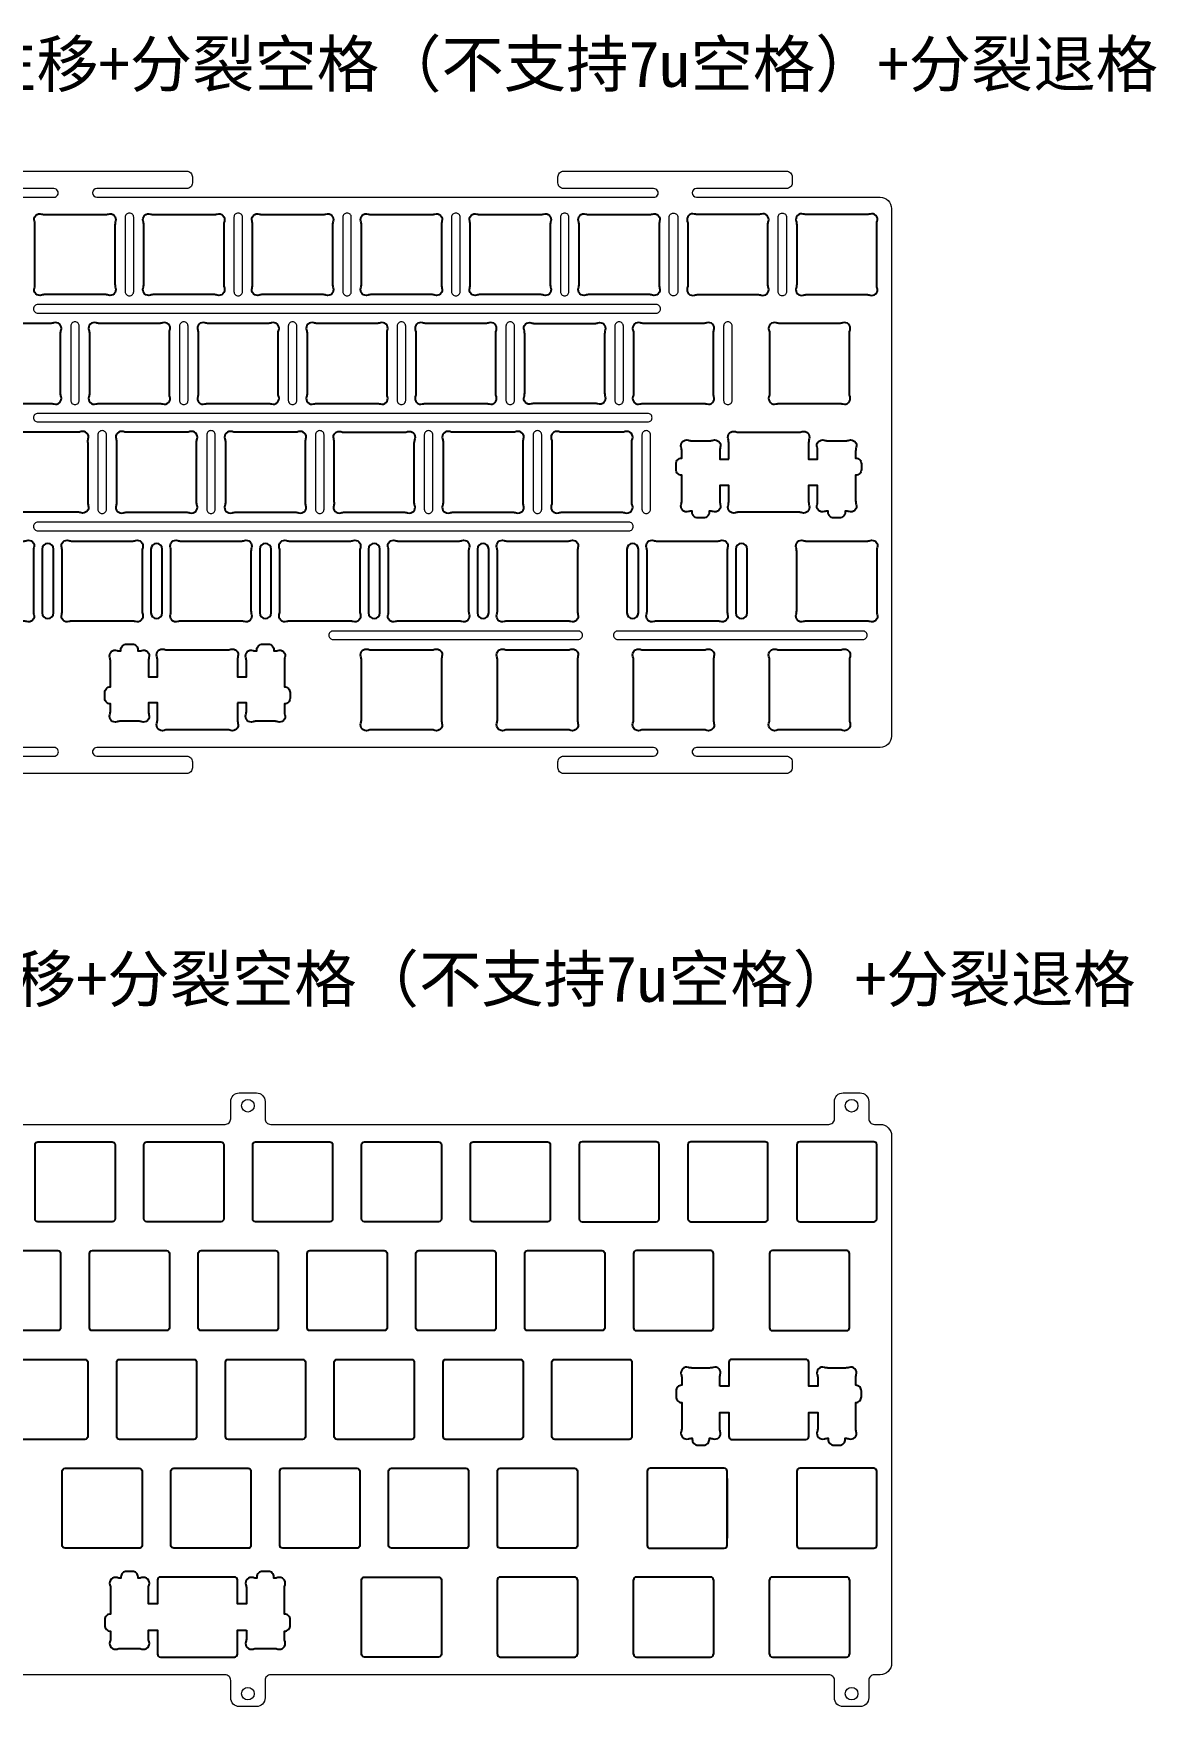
# Model space of a CAD drawing. Header units: millimetres. Extents: x 3201 to 5715, y 849 to 1652.
# Drawn here: x 5231 to 5427.6, y 849.4 to 1142.3 of the extents above; entities that cross this region are included whole.
import ezdxf

# ---------------------------------------------------------------- set-up
doc = ezdxf.new("R2010")
doc.units = ezdxf.units.MM
doc.layers.add('1', color=7, linetype='Continuous', lineweight=0)
doc.layers.add('定位板 v10 v5 v1_定位板 v10 v5_定位板 v9_Sketch2', color=7, linetype='Continuous')
doc.styles.add('MtXpl_', font='')
doc.styles.get('MtXpl_').set_extended_font_data('SimSun')

msp = doc.modelspace()

# ---------------------------------------------------------------- linework, layer by layer
msp.add_line((5352.42, 889.36), (5352.42, 878.92))
at = {"color": 7, "linetype": 'Continuous', "lineweight": 25}
for p, q in [((5312.21, 858.59), (5312.21, 871.59)), ((5326.21, 871.59), (5326.21, 858.59)), ((5336.03, 858.59), (5336.03, 871.59)), ((5350.03, 871.59), (5350.03, 858.59)), ((5359.84, 858.59), (5359.84, 871.59)), ((5373.84, 871.59), (5373.84, 858.59))]:
    msp.add_line(p, q, dxfattribs=at)
at = {"color": 7}
for points in [[(5245.35, 1109.46, 0.078597), (5245.25, 1108.84), (5245.25, 1098.4, 0.078597), (5245.35, 1097.78, -0.612516), (5244.09, 1096.52, 0.078597), (5243.47, 1096.62), (5233.03, 1096.62, 0.078597), (5232.41, 1096.52, -0.612516), (5231.15, 1097.78, 0.078597), (5231.25, 1098.4), (5231.25, 1108.84, 0.078597), (5231.15, 1109.46, -0.612516), (5232.41, 1110.72, 0.078597), (5233.03, 1110.62), (5243.47, 1110.62, 0.078597), (5244.09, 1110.72, -0.612516)], [(5264.4, 1109.46, 0.078597), (5264.3, 1108.84), (5264.3, 1098.4, 0.078597), (5264.4, 1097.78, -0.612516), (5263.14, 1096.52, 0.078597), (5262.52, 1096.62), (5252.08, 1096.62, 0.078597), (5251.46, 1096.52, -0.612516), (5250.2, 1097.78, 0.078597), (5250.3, 1098.4), (5250.3, 1108.84, 0.078597), (5250.2, 1109.46, -0.612516), (5251.46, 1110.72, 0.078597), (5252.08, 1110.62), (5262.52, 1110.62, 0.078597), (5263.14, 1110.72, -0.612516)], [(5283.45, 1109.46, 0.078597), (5283.35, 1108.84), (5283.35, 1098.4, 0.078597), (5283.45, 1097.78, -0.612516), (5282.19, 1096.52, 0.078597), (5281.57, 1096.62), (5271.13, 1096.62, 0.078597), (5270.51, 1096.52, -0.612516), (5269.25, 1097.78, 0.078597), (5269.35, 1098.4), (5269.35, 1108.84, 0.078597), (5269.25, 1109.46, -0.612516), (5270.51, 1110.72, 0.078597), (5271.13, 1110.62), (5281.57, 1110.62, 0.078597), (5282.19, 1110.72, -0.612516)], [(5302.5, 1109.46, 0.078597), (5302.4, 1108.84), (5302.4, 1098.4, 0.078597), (5302.5, 1097.78, -0.612516), (5301.24, 1096.52, 0.078597), (5300.62, 1096.62), (5290.18, 1096.62, 0.078597), (5289.56, 1096.52, -0.612516), (5288.3, 1097.78, 0.078597), (5288.4, 1098.4), (5288.4, 1108.84, 0.078597), (5288.3, 1109.46, -0.612516), (5289.56, 1110.72, 0.078597), (5290.18, 1110.62), (5300.62, 1110.62, 0.078597), (5301.24, 1110.72, -0.612516)], [(5321.55, 1109.46, 0.078597), (5321.45, 1108.84), (5321.45, 1098.4, 0.078597), (5321.55, 1097.78, -0.612516), (5320.29, 1096.52, 0.078597), (5319.67, 1096.62), (5309.23, 1096.62, 0.078597), (5308.61, 1096.52, -0.612516), (5307.35, 1097.78, 0.078597), (5307.45, 1098.4), (5307.45, 1108.84, 0.078597), (5307.35, 1109.46, -0.612516), (5308.61, 1110.72, 0.078597), (5309.23, 1110.62), (5319.67, 1110.62, 0.078597), (5320.29, 1110.72, -0.612516)], [(5339.34, 1096.52, 0.078597), (5338.72, 1096.62), (5328.28, 1096.62, 0.078597), (5327.66, 1096.52, -0.612516), (5326.4, 1097.78, 0.078597), (5326.5, 1098.4), (5326.5, 1108.84, 0.078597), (5326.4, 1109.46, -0.612516), (5327.66, 1110.72, 0.078597), (5328.28, 1110.62), (5338.72, 1110.62, 0.078597), (5339.34, 1110.72, -0.612516), (5340.6, 1109.46, 0.078597), (5340.5, 1108.84), (5340.5, 1098.4, 0.078597), (5340.6, 1097.78, -0.612516)], [(5345.45, 1109.46, -0.078597), (5345.55, 1108.84), (5345.55, 1098.4, -0.078597), (5345.45, 1097.78, 0.612516), (5346.71, 1096.52, -0.078597), (5347.33, 1096.62), (5357.77, 1096.62, -0.078597), (5358.39, 1096.52, 0.612516), (5359.65, 1097.78, -0.078597), (5359.55, 1098.4), (5359.55, 1108.84, -0.078597), (5359.65, 1109.46, 0.612516), (5358.39, 1110.72, -0.078597), (5357.77, 1110.62), (5347.33, 1110.62, -0.078597), (5346.71, 1110.72, 0.612516)], [(5364.5, 1109.46, -0.078597), (5364.6, 1108.84), (5364.6, 1098.4, -0.078597), (5364.5, 1097.78, 0.612516), (5365.76, 1096.52, -0.078597), (5366.38, 1096.62), (5376.82, 1096.62, -0.078597), (5377.44, 1096.52, 0.612516), (5378.7, 1097.78, -0.078597), (5378.6, 1098.4), (5378.6, 1108.84, -0.078597), (5378.7, 1109.46, 0.612516), (5377.44, 1110.72, -0.078597), (5376.82, 1110.62), (5366.38, 1110.62, -0.078597), (5365.76, 1110.72, 0.612516)], [(5221.63, 1078.73, 0.612516), (5222.89, 1077.47, -0.078597), (5223.5, 1077.57), (5233.95, 1077.57, -0.078597), (5234.56, 1077.47, 0.612516), (5235.82, 1078.73, -0.078597), (5235.72, 1079.35), (5235.72, 1089.79, -0.078597), (5235.82, 1090.41, 0.612516), (5234.56, 1091.67, -0.078597), (5233.95, 1091.57), (5223.5, 1091.57, -0.078597), (5222.89, 1091.67, 0.612516), (5221.63, 1090.41, -0.078597), (5221.72, 1089.79), (5221.72, 1079.35, -0.078597)], [(5240.68, 1078.73, 0.612516), (5241.94, 1077.47, -0.078597), (5242.55, 1077.57), (5252.99, 1077.57, -0.078597), (5253.61, 1077.47, 0.612516), (5254.87, 1078.73, -0.078597), (5254.77, 1079.35), (5254.77, 1089.79, -0.078597), (5254.87, 1090.41, 0.612516), (5253.61, 1091.67, -0.078597), (5252.99, 1091.57), (5242.55, 1091.57, -0.078597), (5241.94, 1091.67, 0.612516), (5240.68, 1090.41, -0.078597), (5240.77, 1089.79), (5240.77, 1079.35, -0.078597)], [(5292.97, 1090.41, 0.612516), (5291.71, 1091.67, -0.078597), (5291.1, 1091.57), (5280.66, 1091.57, -0.078597), (5280.04, 1091.67, 0.612516), (5278.78, 1090.41, -0.078597), (5278.88, 1089.79), (5278.88, 1079.35, -0.078597), (5278.78, 1078.73, 0.612516), (5280.04, 1077.47, -0.078597), (5280.66, 1077.57), (5291.1, 1077.57, -0.078597), (5291.71, 1077.47, 0.612516), (5292.97, 1078.73, -0.078597), (5292.88, 1079.35), (5292.88, 1089.79, -0.078597)], [(5318.14, 1091.67, 0.078597), (5318.76, 1091.57), (5329.2, 1091.57, 0.078597), (5329.81, 1091.67, -0.612516), (5331.07, 1090.41, 0.078597), (5330.98, 1089.79), (5330.98, 1079.35, 0.078597), (5331.07, 1078.73, -0.612516), (5329.81, 1077.47, 0.078597), (5329.2, 1077.57), (5318.76, 1077.57, 0.078597), (5318.14, 1077.47, -0.612516), (5316.88, 1078.73, 0.078597), (5316.98, 1079.35), (5316.98, 1089.79, 0.078597), (5316.88, 1090.41, -0.612516)], [(5337.19, 1091.67, 0.612516), (5335.93, 1090.41, -0.078597), (5336.03, 1089.79), (5336.03, 1079.35, -0.078597), (5335.93, 1078.73, 0.612516), (5337.19, 1077.47, -0.078597), (5337.81, 1077.57), (5348.25, 1077.57, -0.078597), (5348.86, 1077.47, 0.612516), (5350.12, 1078.73, -0.078597), (5350.03, 1079.35), (5350.03, 1089.79, -0.078597), (5350.12, 1090.41, 0.612516), (5348.86, 1091.67, -0.078597), (5348.25, 1091.57), (5337.81, 1091.57, -0.078597)], [(5373.94, 1090.41, 0.612516), (5372.68, 1091.67, -0.078597), (5372.06, 1091.57), (5361.62, 1091.57, -0.078597), (5361, 1091.67, 0.612516), (5359.74, 1090.41, -0.078597), (5359.84, 1089.79), (5359.84, 1079.35, -0.078597), (5359.74, 1078.73, 0.612516), (5361, 1077.47, -0.078597), (5361.62, 1077.57), (5372.06, 1077.57, -0.078597), (5372.68, 1077.47, 0.612516), (5373.94, 1078.73, -0.078597), (5373.84, 1079.35), (5373.84, 1089.79, -0.078597)], [(5246.7, 1072.62, 0.612516), (5245.44, 1071.36, -0.078597), (5245.54, 1070.74), (5245.54, 1060.3, -0.078597), (5245.44, 1059.68, 0.612516), (5246.7, 1058.42, -0.078597), (5247.32, 1058.52), (5257.76, 1058.52, -0.078597), (5258.37, 1058.42, 0.612516), (5259.63, 1059.68, -0.078597), (5259.54, 1060.3), (5259.54, 1070.74, -0.078597), (5259.63, 1071.36, 0.612516), (5258.37, 1072.62, -0.078597), (5257.76, 1072.52), (5247.32, 1072.52, -0.078597)], [(5265.75, 1072.62, 0.612516), (5264.49, 1071.36, -0.078597), (5264.59, 1070.74), (5264.59, 1060.3, -0.078597), (5264.49, 1059.68, 0.612516), (5265.75, 1058.42, -0.078597), (5266.37, 1058.52), (5276.81, 1058.52, -0.078597), (5277.43, 1058.42, 0.612516), (5278.69, 1059.68, -0.078597), (5278.59, 1060.3), (5278.59, 1070.74, -0.078597), (5278.69, 1071.36, 0.612516), (5277.43, 1072.62, -0.078597), (5276.81, 1072.52), (5266.37, 1072.52, -0.078597)], [(5303.85, 1072.62, 0.612516), (5302.59, 1071.36, -0.078597), (5302.69, 1070.74), (5302.69, 1060.3, -0.078597), (5302.59, 1059.68, 0.612516), (5303.85, 1058.42, -0.078597), (5304.47, 1058.52), (5314.91, 1058.52, -0.078597), (5315.53, 1058.42, 0.612516), (5316.79, 1059.68, -0.078597), (5316.69, 1060.3), (5316.69, 1070.74, -0.078597), (5316.79, 1071.36, 0.612516), (5315.53, 1072.62, -0.078597), (5314.91, 1072.52), (5304.47, 1072.52, -0.078597)], [(5335.84, 1071.36, 0.612516), (5334.58, 1072.62, -0.078597), (5333.96, 1072.52), (5323.52, 1072.52, -0.078597), (5322.9, 1072.62, 0.612516), (5321.64, 1071.36, -0.078597), (5321.74, 1070.74), (5321.74, 1060.3, -0.078597), (5321.64, 1059.68, 0.612516), (5322.9, 1058.42, -0.078597), (5323.52, 1058.52), (5333.96, 1058.52, -0.078597), (5334.58, 1058.42, 0.612516), (5335.84, 1059.68, -0.078597), (5335.74, 1060.3), (5335.74, 1070.74, -0.078597)], [(5302.5, 1033.26, 0.078597), (5302.4, 1032.64), (5302.4, 1022.2, 0.078597), (5302.5, 1021.58, -0.612516), (5301.24, 1020.32, 0.078597), (5300.62, 1020.42), (5290.18, 1020.42, 0.078597), (5289.56, 1020.32, -0.612516), (5288.3, 1021.58, 0.078597), (5288.4, 1022.2), (5288.4, 1032.64, 0.078597), (5288.3, 1033.26, -0.612516), (5289.56, 1034.52, 0.078597), (5290.18, 1034.42), (5300.62, 1034.42, 0.078597), (5301.24, 1034.52, -0.612516)]]:
    msp.add_lwpolyline(points, format="xyb", close=True, dxfattribs=at)
for points in [[(5273.83, 1089.79, -0.078597), (5273.92, 1090.41, 0.612516), (5272.66, 1091.67, -0.078597), (5272.05, 1091.57), (5261.61, 1091.57, -0.078597), (5260.99, 1091.67, 0.612516), (5259.73, 1090.41, -0.078597), (5259.83, 1089.79), (5259.83, 1079.35, -0.078597), (5259.73, 1078.73, 0.612516), (5260.99, 1077.47, -0.078597), (5261.61, 1077.57), (5272.05, 1077.57, -0.078597), (5272.66, 1077.47, 0.612516), (5273.92, 1078.73, -0.078597), (5273.83, 1079.35), (5273.83, 1089.79)], [(5311.93, 1089.79, -0.078597), (5312.02, 1090.41, 0.612516), (5310.76, 1091.67, -0.078597), (5310.15, 1091.57), (5299.71, 1091.57, -0.078597), (5299.09, 1091.67, 0.612516), (5297.83, 1090.41, -0.078597), (5297.93, 1089.79), (5297.93, 1079.35, -0.078597), (5297.83, 1078.73, 0.612516), (5299.09, 1077.47, -0.078597), (5299.71, 1077.57), (5310.15, 1077.57, -0.078597), (5310.76, 1077.47, 0.612516), (5312.02, 1078.73, -0.078597), (5311.93, 1079.35), (5311.93, 1089.79)], [(5240.49, 1070.74, -0.078597), (5240.58, 1071.36, 0.612516), (5239.32, 1072.62, -0.078597), (5238.71, 1072.52), (5228.27, 1072.52, -0.078597), (5227.65, 1072.62, 0.612516), (5226.39, 1071.36, -0.078597), (5226.49, 1070.74), (5226.49, 1060.3)], [(5283.64, 1060.3), (5283.64, 1070.74, 0.078597), (5283.54, 1071.36, -0.612516), (5284.8, 1072.62, 0.078597), (5285.42, 1072.52), (5295.86, 1072.52, 0.078597), (5296.48, 1072.62, -0.612516), (5297.74, 1071.36, 0.078597), (5297.64, 1070.74)], [(5240.49, 1070.74), (5240.49, 1060.3, 0.078597), (5240.58, 1059.68, -0.612516), (5239.32, 1058.42, 0.078597), (5238.71, 1058.52), (5228.27, 1058.52, 0.078597), (5227.65, 1058.42, -0.612516), (5226.39, 1059.68, 0.078597), (5226.49, 1060.3)], [(5283.64, 1060.3, -0.078597), (5283.54, 1059.68, 0.612516), (5284.8, 1058.42, -0.078597), (5285.42, 1058.52), (5295.86, 1058.52, -0.078597), (5296.48, 1058.42, 0.612516), (5297.74, 1059.68, -0.078597), (5297.64, 1060.3), (5297.64, 1070.74)]]:
    msp.add_lwpolyline(points, format="xyb", dxfattribs=at)
at = {"color": 0}
for points in [[(5352.69, 1067.82), (5352.69, 1070.74, 0.078597), (5352.6, 1071.36, -0.612516), (5353.86, 1072.62, 0.078597), (5354.47, 1072.52), (5364.92, 1072.52, 0.078597), (5365.53, 1072.62, -0.612516), (5366.79, 1071.36, 0.078597), (5366.69, 1070.74), (5366.69, 1067.82), (5368.27, 1067.82), (5368.27, 1069.24, 0.078597), (5368.17, 1069.86, -0.612516), (5369.43, 1071.12, 0.078597), (5370.05, 1071.02), (5373.14, 1071.02, 0.078597), (5373.76, 1071.12, -0.612516), (5375.02, 1069.86, 0.078597), (5374.92, 1069.24), (5374.92, 1067.99, -0.414214), (5375.92, 1066.99), (5375.92, 1065.99, -0.414214), (5374.92, 1064.99), (5374.92, 1060.5, 0.078597), (5375.02, 1059.88, -0.612516), (5373.76, 1058.62, 0.078597), (5373.14, 1058.72), (5373.09, 1058.72), (5373.09, 1058.52, -0.414214), (5372.09, 1057.52), (5371.09, 1057.52, -0.414214), (5370.09, 1058.52), (5370.09, 1058.72), (5370.05, 1058.72, 0.078597), (5369.43, 1058.62, -0.612516), (5368.17, 1059.88, 0.078597), (5368.27, 1060.5), (5368.27, 1063.22), (5366.69, 1063.22), (5366.69, 1060.3, 0.078597), (5366.79, 1059.68, -0.612516), (5365.53, 1058.42, 0.078597), (5364.92, 1058.52), (5354.47, 1058.52, 0.078597), (5353.86, 1058.42, -0.612516), (5352.6, 1059.68, 0.078597), (5352.69, 1060.3), (5352.69, 1063.22), (5351.12, 1063.22), (5351.12, 1060.5, 0.078597), (5351.22, 1059.88, -0.612516), (5349.96, 1058.62, 0.078597), (5349.34, 1058.72), (5349.29, 1058.72), (5349.29, 1058.52, -0.414214), (5348.29, 1057.52), (5347.29, 1057.52, -0.414214), (5346.29, 1058.52), (5346.29, 1058.72), (5346.25, 1058.72, 0.078597), (5345.63, 1058.62, -0.612516), (5344.37, 1059.88, 0.078597), (5344.47, 1060.5), (5344.47, 1064.99, -0.414214), (5343.47, 1065.99), (5343.47, 1066.99, -0.414214), (5344.47, 1067.99), (5344.47, 1069.24, 0.078597), (5344.37, 1069.86, -0.612516), (5345.63, 1071.12, 0.078597), (5346.25, 1071.02), (5349.34, 1071.02, 0.078597), (5349.96, 1071.12, -0.612516), (5351.22, 1069.86, 0.078597), (5351.12, 1069.24), (5351.12, 1067.82)], [(5266.68, 1025.12), (5266.68, 1022.2, 0.078597), (5266.78, 1021.58, -0.612516), (5265.52, 1020.32, 0.078597), (5264.9, 1020.42), (5254.46, 1020.42, 0.078597), (5253.84, 1020.32, -0.612516), (5252.58, 1021.58, 0.078597), (5252.68, 1022.2), (5252.68, 1025.12), (5251.11, 1025.12), (5251.11, 1023.7, 0.078597), (5251.2, 1023.08, -0.612516), (5249.94, 1021.82, 0.078597), (5249.33, 1021.92), (5246.24, 1021.92, 0.078597), (5245.62, 1021.82, -0.612516), (5244.36, 1023.08, 0.078597), (5244.46, 1023.7), (5244.46, 1024.95, -0.414214), (5243.46, 1025.95), (5243.46, 1026.95, -0.414214), (5244.46, 1027.95), (5244.46, 1032.44, 0.078597), (5244.36, 1033.06, -0.612516), (5245.62, 1034.32, 0.078597), (5246.24, 1034.22), (5246.28, 1034.22), (5246.28, 1034.42, -0.414214), (5247.28, 1035.42), (5248.28, 1035.42, -0.414214), (5249.28, 1034.42), (5249.28, 1034.22), (5249.33, 1034.22, 0.078597), (5249.94, 1034.32, -0.612516), (5251.2, 1033.06, 0.078597), (5251.11, 1032.44), (5251.11, 1029.72), (5252.68, 1029.72), (5252.68, 1032.64, 0.078597), (5252.58, 1033.26, -0.612516), (5253.84, 1034.52, 0.078597), (5254.46, 1034.42), (5264.9, 1034.42, 0.078597), (5265.52, 1034.52, -0.612516), (5266.78, 1033.26, 0.078597), (5266.68, 1032.64), (5266.68, 1029.72), (5268.26, 1029.72), (5268.26, 1032.44, 0.078597), (5268.16, 1033.06, -0.612516), (5269.42, 1034.32, 0.078597), (5270.04, 1034.22), (5270.08, 1034.22), (5270.08, 1034.42, -0.414214), (5271.08, 1035.42), (5272.08, 1035.42, -0.414214), (5273.08, 1034.42), (5273.08, 1034.22), (5273.13, 1034.22, 0.078597), (5273.74, 1034.32, -0.612516), (5275, 1033.06, 0.078597), (5274.91, 1032.44), (5274.91, 1027.95, -0.414214), (5275.91, 1026.95), (5275.91, 1025.95, -0.414214), (5274.91, 1024.95), (5274.91, 1023.7, 0.078597), (5275, 1023.08, -0.612516), (5273.74, 1021.82, 0.078597), (5273.13, 1021.92), (5270.04, 1021.92, 0.078597), (5269.42, 1021.82, -0.612516), (5268.16, 1023.08, 0.078597), (5268.26, 1023.7), (5268.26, 1025.12)]]:
    msp.add_lwpolyline(points, format="xyb", close=True, dxfattribs=at)
for points in [[(5229.18, 1053.47, 0.078597), (5229.8, 1053.57, -0.612516), (5231.06, 1052.31, 0.078597), (5230.96, 1051.69), (5230.96, 1041.25, 0.078597), (5231.06, 1040.63, -0.612516), (5229.8, 1039.37, 0.078597), (5229.18, 1039.47), (5218.74, 1039.47, 0.078597), (5218.13, 1039.37, -0.612516), (5216.87, 1040.63, 0.078597), (5216.96, 1041.25), (5216.96, 1051.69, 0.078597), (5216.87, 1052.31, -0.612516), (5218.13, 1053.57, 0.078597), (5218.74, 1053.47)], [(5248.23, 1053.47, 0.078597), (5248.85, 1053.57, -0.612516), (5250.11, 1052.31, 0.078597), (5250.01, 1051.69), (5250.01, 1041.25, 0.078597), (5250.11, 1040.63, -0.612516), (5248.85, 1039.37, 0.078597), (5248.23, 1039.47), (5237.79, 1039.47, 0.078597), (5237.18, 1039.37, -0.612516), (5235.92, 1040.63, 0.078597), (5236.01, 1041.25), (5236.01, 1051.69, 0.078597), (5235.92, 1052.31, -0.612516), (5237.18, 1053.57, 0.078597), (5237.79, 1053.47)], [(5267.28, 1053.47, 0.078597), (5267.9, 1053.57, -0.612516), (5269.16, 1052.31, 0.078597), (5269.06, 1051.69), (5269.06, 1041.25, 0.078597), (5269.16, 1040.63, -0.612516), (5267.9, 1039.37, 0.078597), (5267.28, 1039.47), (5256.84, 1039.47, 0.078597), (5256.23, 1039.37, -0.612516), (5254.97, 1040.63, 0.078597), (5255.06, 1041.25), (5255.06, 1051.69, 0.078597), (5254.97, 1052.31, -0.612516), (5256.23, 1053.57, 0.078597), (5256.84, 1053.47)], [(5286.33, 1053.47, 0.078597), (5286.95, 1053.57, -0.612516), (5288.21, 1052.31, 0.078597), (5288.11, 1051.69), (5288.11, 1041.25, 0.078597), (5288.21, 1040.63, -0.612516), (5286.95, 1039.37, 0.078597), (5286.33, 1039.47), (5275.89, 1039.47, 0.078597), (5275.28, 1039.37, -0.612516), (5274.02, 1040.63, 0.078597), (5274.11, 1041.25), (5274.11, 1051.69, 0.078597), (5274.02, 1052.31, -0.612516), (5275.28, 1053.57, 0.078597), (5275.89, 1053.47)], [(5305.38, 1053.47, 0.078597), (5306, 1053.57, -0.612516), (5307.26, 1052.31, 0.078597), (5307.16, 1051.69), (5307.16, 1041.25, 0.078597), (5307.26, 1040.63, -0.612516), (5306, 1039.37, 0.078597), (5305.38, 1039.47), (5294.94, 1039.47, 0.078597), (5294.33, 1039.37, -0.612516), (5293.07, 1040.63, 0.078597), (5293.16, 1041.25), (5293.16, 1051.69, 0.078597), (5293.07, 1052.31, -0.612516), (5294.33, 1053.57, 0.078597), (5294.94, 1053.47)], [(5324.43, 1053.47, 0.078597), (5325.05, 1053.57, -0.612516), (5326.31, 1052.31, 0.078597), (5326.21, 1051.69), (5326.21, 1041.25, 0.078597), (5326.31, 1040.63, -0.612516), (5325.05, 1039.37, 0.078597), (5324.43, 1039.47), (5313.99, 1039.47, 0.078597), (5313.38, 1039.37, -0.612516), (5312.12, 1040.63, 0.078597), (5312.21, 1041.25), (5312.21, 1051.69, 0.078597), (5312.12, 1052.31, -0.612516), (5313.38, 1053.57, 0.078597), (5313.99, 1053.47)], [(5350.63, 1053.47, 0.078597), (5351.25, 1053.57, -0.612516), (5352.51, 1052.31, 0.078597), (5352.41, 1051.69), (5352.41, 1041.25, 0.078597), (5352.51, 1040.63, -0.612516), (5351.25, 1039.37, 0.078597), (5350.63, 1039.47), (5340.19, 1039.47, 0.078597), (5339.57, 1039.37, -0.612516), (5338.31, 1040.63, 0.078597), (5338.41, 1041.25), (5338.41, 1051.69, 0.078597), (5338.31, 1052.31, -0.612516), (5339.57, 1053.57, 0.078597), (5340.19, 1053.47)], [(5376.82, 1053.47, 0.078597), (5377.44, 1053.57, -0.612516), (5378.7, 1052.31, 0.078597), (5378.6, 1051.69), (5378.6, 1041.25, 0.078597), (5378.7, 1040.63, -0.612516), (5377.44, 1039.37, 0.078597), (5376.82, 1039.47), (5366.38, 1039.47, 0.078597), (5365.76, 1039.37, -0.612516), (5364.5, 1040.63, 0.078597), (5364.6, 1041.25), (5364.6, 1051.69, 0.078597), (5364.5, 1052.31, -0.612516), (5365.76, 1053.57, 0.078597), (5366.38, 1053.47)], [(5326.31, 1033.26, 0.078597), (5326.21, 1032.64), (5326.21, 1022.2, 0.078597), (5326.31, 1021.58, -0.612516), (5325.05, 1020.32, 0.078597), (5324.43, 1020.42), (5313.99, 1020.42, 0.078597), (5313.38, 1020.32, -0.612516), (5312.12, 1021.58, 0.078597), (5312.21, 1022.2), (5312.21, 1032.64, 0.078597), (5312.12, 1033.26, -0.612516), (5313.38, 1034.52, 0.078597), (5313.99, 1034.42), (5324.43, 1034.42, 0.078597), (5325.05, 1034.52, -0.612516)], [(5350.12, 1033.26, 0.078597), (5350.03, 1032.64), (5350.03, 1022.2, 0.078597), (5350.12, 1021.58, -0.612516), (5348.86, 1020.32, 0.078597), (5348.25, 1020.42), (5337.81, 1020.42, 0.078597), (5337.19, 1020.32, -0.612516), (5335.93, 1021.58, 0.078597), (5336.03, 1022.2), (5336.03, 1032.64, 0.078597), (5335.93, 1033.26, -0.612516), (5337.19, 1034.52, 0.078597), (5337.81, 1034.42), (5348.25, 1034.42, 0.078597), (5348.86, 1034.52, -0.612516)], [(5361, 1034.52, 0.078597), (5361.62, 1034.42), (5372.06, 1034.42, 0.078597), (5372.68, 1034.52, -0.612516), (5373.94, 1033.26, 0.078597), (5373.84, 1032.64), (5373.84, 1022.2, 0.078597), (5373.94, 1021.58, -0.612516), (5372.68, 1020.32, 0.078597), (5372.06, 1020.42), (5361.62, 1020.42, 0.078597), (5361, 1020.32, -0.612516), (5359.74, 1021.58, 0.078597), (5359.84, 1022.2), (5359.84, 1032.64, 0.078597), (5359.74, 1033.26, -0.612516)]]:
    msp.add_lwpolyline(points, format="xyb", close=True)
for points in [[(5234.49, 1040.89), (5234.49, 1052.05, 1), (5232.49, 1052.05)], [(5232.49, 1052.05), (5232.49, 1040.89, 1), (5234.49, 1040.89)], [(5253.54, 1040.89), (5253.54, 1052.05, 1), (5251.54, 1052.05)], [(5251.54, 1052.05), (5251.54, 1040.89, 1), (5253.54, 1040.89)], [(5272.59, 1040.89), (5272.59, 1052.05, 1), (5270.59, 1052.05)], [(5270.59, 1052.05), (5270.59, 1040.89, 1), (5272.59, 1040.89)], [(5291.64, 1040.89), (5291.64, 1052.05, 1), (5289.64, 1052.05)], [(5289.64, 1052.05), (5289.64, 1040.89, 1), (5291.64, 1040.89)], [(5310.69, 1040.89), (5310.69, 1052.05, 1), (5308.69, 1052.05)], [(5308.69, 1052.05), (5308.69, 1040.89, 1), (5310.69, 1040.89)], [(5336.88, 1040.89), (5336.88, 1052.05, 1), (5334.88, 1052.05)], [(5334.88, 1052.05), (5334.88, 1040.89, 1), (5336.88, 1040.89)], [(5355.93, 1040.89), (5355.93, 1052.05, 1), (5353.93, 1052.05)], [(5353.93, 1052.05), (5353.93, 1040.89, 1), (5355.93, 1040.89)]]:
    msp.add_lwpolyline(points, format="xyb")
at = {"color": 7, "linetype": 'Continuous', "lineweight": 25}
for points in [[(5326.21, 871.59, 0.414214), (5325.71, 872.09), (5312.71, 872.09, 0.414214), (5312.21, 871.59)], [(5350.03, 871.59, 0.414214), (5349.53, 872.09), (5336.53, 872.09, 0.414214), (5336.03, 871.59)], [(5373.84, 871.59, 0.414214), (5373.34, 872.09), (5360.34, 872.09, 0.414214), (5359.84, 871.59)], [(5312.21, 858.59, 0.414214), (5312.71, 858.09), (5325.71, 858.09, 0.414214), (5326.21, 858.59)], [(5336.03, 858.59, 0.414214), (5336.53, 858.09), (5349.53, 858.09, 0.414214), (5350.03, 858.59)], [(5359.84, 858.59, 0.414214), (5360.34, 858.09), (5373.34, 858.09, 0.414214), (5373.84, 858.59)]]:
    msp.add_lwpolyline(points, format="xyb", dxfattribs=at)
at = {"layer": '1'}
for points in [[(5218.81, 1118.22), (5257.81, 1118.22, -0.414214), (5258.81, 1117.22), (5258.81, 1116.17, -0.414214), (5257.81, 1115.17), (5242.06, 1115.17, 0.999996), (5242.06, 1113.67), (5339.55, 1113.67, 1.070015), (5339.55, 1115.17), (5323.8, 1115.17, -0.414214), (5322.8, 1116.17), (5322.8, 1117.22, -0.414214), (5323.8, 1118.22), (5362.8, 1118.22, -0.414214), (5363.8, 1117.22), (5363.8, 1116.17, -0.414214), (5362.8, 1115.17), (5347.05, 1115.17, 0.999996), (5347.05, 1113.67), (5379.2, 1113.67, -0.414214), (5381.2, 1111.67), (5381.2, 1019.32, -0.414213), (5379.2, 1017.32), (5347.05, 1017.32, 1.000003), (5347.05, 1015.82), (5362.8, 1015.82, -0.414214), (5363.8, 1014.82), (5363.8, 1013.77, -0.414214), (5362.8, 1012.77), (5323.8, 1012.77, -0.414214), (5322.8, 1013.77), (5322.8, 1014.82, -0.414214), (5323.8, 1015.82), (5339.55, 1015.82, 1.000004), (5339.55, 1017.32), (5242.06, 1017.32, 1.000003), (5242.06, 1015.82), (5257.81, 1015.82, -0.414214), (5258.81, 1014.82), (5258.81, 1013.77, -0.414214), (5257.81, 1012.77), (5218.81, 1012.77, -0.428049)], [(5147.07, 1113.67), (5234.56, 1113.67, 1.004198), (5234.56, 1115.17), (5218.81, 1115.17, -0.414214)], [(5218.81, 1015.82), (5234.56, 1015.82, 1.06449), (5234.56, 1017.32), (5137.07, 1017.32, 0.999996)], [(5212.12, 951.34), (5264.52, 951.34, 0.414214), (5265.52, 952.34), (5265.52, 955.36, -0.414214), (5267.02, 956.86), (5270.02, 956.86, -0.414214), (5271.52, 955.36), (5271.52, 952.34, 0.414214), (5272.52, 951.34), (5370.21, 951.34, 0.414214), (5371.21, 952.34), (5371.21, 955.36, -0.414214), (5372.71, 956.86), (5375.71, 956.86, -0.414214), (5377.21, 955.36), (5377.21, 952.34, 0.414214), (5378.21, 951.34), (5379.21, 951.34, -0.414214), (5381.21, 949.34), (5381.21, 856.99, -0.414214), (5379.21, 854.99), (5378.21, 854.99, 0.414214), (5377.21, 853.99), (5377.21, 850.92, -0.414214), (5375.71, 849.42), (5372.71, 849.42, -0.414214), (5371.21, 850.92), (5371.21, 853.99, 0.414214), (5370.21, 854.99), (5272.52, 854.99, 0.414214), (5271.52, 853.99), (5271.52, 850.92, -0.414214), (5270.02, 849.42), (5267.02, 849.42, -0.414214), (5265.52, 850.92), (5265.52, 853.99, 0.414214), (5264.52, 854.99), (5212.12, 854.99, 0.414214)]]:
    msp.add_lwpolyline(points, format="xyb", dxfattribs=at)
at = {"layer": '1', "color": 7, "linetype": 'Continuous', "lineweight": 18}
for points in [[(5247.03, 1110.15), (5247.03, 1097.15, 0.414214), (5247.78, 1096.4, 0.414214), (5248.53, 1097.15), (5248.53, 1110.15, 0.414214), (5247.78, 1110.9, 0.414214)], [(5266.08, 1110.15), (5266.08, 1097.15, 0.414214), (5266.83, 1096.4, 0.414214), (5267.58, 1097.15), (5267.58, 1110.15, 0.414214), (5266.83, 1110.9, 0.414214)], [(5285.13, 1110.15), (5285.13, 1097.15, 0.414214), (5285.88, 1096.4, 0.414214), (5286.63, 1097.15), (5286.63, 1110.15, 0.414214), (5285.88, 1110.9, 0.414214)], [(5304.18, 1110.15), (5304.18, 1097.15, 0.414214), (5304.93, 1096.4, 0.414214), (5305.68, 1097.15), (5305.68, 1110.15, 0.414214), (5304.93, 1110.9, 0.414214)], [(5323.23, 1110.15), (5323.23, 1097.15, 0.414214), (5323.98, 1096.4, 0.414214), (5324.73, 1097.15), (5324.73, 1110.15, 0.414214), (5323.98, 1110.9, 0.414214)], [(5343.78, 1110.15), (5343.78, 1097.15, -0.414214), (5343.03, 1096.4, -0.414214), (5342.28, 1097.15), (5342.28, 1110.15, -0.414214), (5343.03, 1110.9, -0.414214)], [(5362.83, 1110.15), (5362.83, 1097.15, -0.414214), (5362.08, 1096.4, -0.414214), (5361.33, 1097.15), (5361.33, 1110.15, -0.414214), (5362.08, 1110.9, -0.414214)], [(5231.75, 1093.37), (5340, 1093.37, 0.414214), (5340.75, 1094.12, 0.414214), (5340, 1094.87), (5231.75, 1094.87, 0.414214), (5231, 1094.12, 0.414214)], [(5237.5, 1091.1), (5237.5, 1078.1, 0.414214), (5238.25, 1077.35, 0.414214), (5239, 1078.1), (5239, 1091.1, 0.414214), (5238.25, 1091.85, 0.414214)], [(5256.55, 1091.1), (5256.55, 1078.1, 0.414214), (5257.3, 1077.35, 0.414214), (5258.05, 1078.1), (5258.05, 1091.1, 0.414214), (5257.3, 1091.85, 0.414214)], [(5275.6, 1091.1), (5275.6, 1078.1, 0.414214), (5276.35, 1077.35, 0.414214), (5277.1, 1078.1), (5277.1, 1091.1, 0.414214), (5276.35, 1091.85, 0.414214)], [(5294.65, 1091.1), (5294.65, 1078.1, 0.414214), (5295.4, 1077.35, 0.414214), (5296.15, 1078.1), (5296.15, 1091.1, 0.414214), (5295.4, 1091.85, 0.414214)], [(5313.7, 1091.1), (5313.7, 1078.1, 0.414214), (5314.45, 1077.35, 0.414214), (5315.2, 1078.1), (5315.2, 1091.1, 0.414214), (5314.45, 1091.85, 0.414214)], [(5332.75, 1091.1), (5332.75, 1078.1, 0.414214), (5333.5, 1077.35, 0.414214), (5334.25, 1078.1), (5334.25, 1091.1, 0.414214), (5333.5, 1091.85, 0.414214)], [(5351.8, 1091.1), (5351.8, 1078.1, 0.414214), (5352.55, 1077.35, 0.414214), (5353.3, 1078.1), (5353.3, 1091.1, 0.414214), (5352.55, 1091.85, 0.414214)], [(5231.75, 1075.82, 0.414214), (5231, 1075.07, 0.414214), (5231.75, 1074.32), (5338.53, 1074.32, 0.414214), (5339.28, 1075.07, 0.414214), (5338.53, 1075.82)], [(5242.26, 1072.05), (5242.26, 1059.05, 0.414214), (5243.01, 1058.3, 0.414214), (5243.76, 1059.05), (5243.76, 1072.05, 0.414214), (5243.01, 1072.8, 0.414214)], [(5261.31, 1072.05), (5261.31, 1059.05, 0.414214), (5262.06, 1058.3, 0.414214), (5262.81, 1059.05), (5262.81, 1072.05, 0.414214), (5262.06, 1072.8, 0.414214)], [(5280.36, 1072.05), (5280.36, 1059.05, 0.414214), (5281.11, 1058.3, 0.414214), (5281.86, 1059.05), (5281.86, 1072.05, 0.414214), (5281.11, 1072.8, 0.414214)], [(5299.41, 1072.05), (5299.41, 1059.05, 0.414214), (5300.16, 1058.3, 0.414214), (5300.91, 1059.05), (5300.91, 1072.05, 0.414214), (5300.16, 1072.8, 0.414214)], [(5318.46, 1072.05), (5318.46, 1059.05, 0.414214), (5319.21, 1058.3, 0.414214), (5319.96, 1059.05), (5319.96, 1072.05, 0.414214), (5319.21, 1072.8, 0.414214)], [(5337.51, 1072.05), (5337.51, 1059.05, 0.414214), (5338.26, 1058.3, 0.414214), (5339.01, 1059.05), (5339.01, 1072.05, 0.414214), (5338.26, 1072.8, 0.414214)], [(5231.75, 1055.27), (5335.24, 1055.27, 0.414214), (5335.99, 1056.02, 0.414214), (5335.24, 1056.77), (5231.75, 1056.77, 0.414214), (5231, 1056.02, 0.414214)], [(5283.44, 1037.72, 0.414214), (5282.69, 1036.97, 0.414214), (5283.44, 1036.22), (5326.34, 1036.22, 0.414214), (5327.09, 1036.97, 0.414214), (5326.34, 1037.72)], [(5333.28, 1037.72, 0.414214), (5332.53, 1036.97, 0.414214), (5333.28, 1036.22), (5376.18, 1036.22, 0.414214), (5376.93, 1036.97, 0.414214), (5376.18, 1037.72)]]:
    msp.add_lwpolyline(points, format="xyb", close=True, dxfattribs=at)
at = {"layer": '1'}
for centre in [(5268.52, 954.61), (5374.21, 954.61), (5268.52, 851.67), (5374.21, 851.67)]:
    msp.add_circle(centre, 1.1, dxfattribs=at)
at = {"layer": '定位板 v10 v5 v1_定位板 v10 v5_定位板 v9_Sketch2', "color": 7}
for points in [[(5231.26, 934.79), (5231.26, 947.79, -0.414214), (5231.76, 948.29), (5244.76, 948.29, -0.414214), (5245.26, 947.79), (5245.26, 934.79, -0.414217), (5244.76, 934.29), (5231.76, 934.29, -0.41421)], [(5250.31, 934.79), (5250.31, 947.79, -0.414214), (5250.81, 948.29), (5263.81, 948.29, -0.414214), (5264.31, 947.79), (5264.31, 934.79, -0.414217), (5263.81, 934.29), (5250.81, 934.29, -0.41421)], [(5269.37, 934.79), (5269.37, 947.79, -0.414214), (5269.87, 948.29), (5282.86, 948.29, -0.414214), (5283.36, 947.79), (5283.36, 934.79, -0.414217), (5282.86, 934.29), (5269.87, 934.29, -0.41421)], [(5288.42, 934.79), (5288.42, 947.79, -0.414214), (5288.92, 948.29), (5301.91, 948.29, -0.414214), (5302.41, 947.79), (5302.41, 934.79, -0.414217), (5301.91, 934.29), (5288.92, 934.29, -0.41421)], [(5307.47, 934.79), (5307.47, 947.79, -0.414214), (5307.97, 948.29), (5320.96, 948.29, -0.414214), (5321.46, 947.79), (5321.46, 934.79, -0.414217), (5320.96, 934.29), (5307.97, 934.29, -0.41421)], [(5340.51, 934.79), (5340.51, 947.79, 0.414214), (5340.01, 948.29), (5327.02, 948.29, 0.414214), (5326.52, 947.79), (5326.52, 934.79, 0.414217), (5327.02, 934.29), (5340.01, 934.29, 0.41421)], [(5359.56, 934.79), (5359.56, 947.79, 0.414214), (5359.06, 948.29), (5346.07, 948.29, 0.414214), (5345.57, 947.79), (5345.57, 934.79, 0.414217), (5346.07, 934.29), (5359.06, 934.29, 0.41421)], [(5378.61, 934.79), (5378.61, 947.79, 0.414214), (5378.11, 948.29), (5365.12, 948.29, 0.414214), (5364.62, 947.79), (5364.62, 934.79, 0.414217), (5365.12, 934.29), (5378.11, 934.29, 0.41421)], [(5221.74, 915.74), (5221.74, 928.74, -0.414214), (5222.24, 929.24), (5235.24, 929.24, -0.414214), (5235.74, 928.74), (5235.74, 915.74, -0.414217), (5235.24, 915.24), (5222.24, 915.24, -0.41421)], [(5240.79, 915.74), (5240.79, 928.74, -0.414214), (5241.29, 929.24), (5254.29, 929.24, -0.414214), (5254.79, 928.74), (5254.79, 915.74, -0.414217), (5254.29, 915.24), (5241.29, 915.24, -0.41421)], [(5259.84, 915.74), (5259.84, 928.74, -0.414214), (5260.34, 929.24), (5273.34, 929.24, -0.414214), (5273.84, 928.74), (5273.84, 915.74, -0.414217), (5273.34, 915.24), (5260.34, 915.24, -0.41421)], [(5278.89, 915.74), (5278.89, 928.74, -0.414214), (5279.39, 929.24), (5292.39, 929.24, -0.414214), (5292.89, 928.74), (5292.89, 915.74, -0.414217), (5292.39, 915.24), (5279.39, 915.24, -0.41421)], [(5297.94, 915.74), (5297.94, 928.74, -0.414214), (5298.44, 929.24), (5311.44, 929.24, -0.414214), (5311.94, 928.74), (5311.94, 915.74, -0.414217), (5311.44, 915.24), (5298.44, 915.24, -0.41421)], [(5316.99, 915.74), (5316.99, 928.74, -0.414214), (5317.49, 929.24), (5330.49, 929.24, -0.414214), (5330.99, 928.74), (5330.99, 915.74, -0.414217), (5330.49, 915.24), (5317.49, 915.24, -0.41421)], [(5350.04, 915.74), (5350.04, 928.74, 0.414214), (5349.54, 929.24), (5336.54, 929.24, 0.414214), (5336.04, 928.74), (5336.04, 915.74, 0.414217), (5336.54, 915.24), (5349.54, 915.24, 0.41421)], [(5373.85, 915.74), (5373.85, 928.74, 0.414214), (5373.35, 929.24), (5360.35, 929.24, 0.414214), (5359.85, 928.74), (5359.85, 915.74, 0.414217), (5360.35, 915.24), (5373.35, 915.24, 0.41421)], [(5226.5, 896.69), (5226.5, 909.69, -0.414214), (5227, 910.19), (5240, 910.19, -0.414214), (5240.5, 909.69), (5240.5, 896.69, -0.414217), (5240, 896.19), (5227, 896.19, -0.41421)], [(5245.55, 896.69), (5245.55, 909.69, -0.414214), (5246.05, 910.19), (5259.05, 910.19, -0.414214), (5259.55, 909.69), (5259.55, 896.69, -0.414217), (5259.05, 896.19), (5246.05, 896.19, -0.41421)], [(5264.6, 896.69), (5264.6, 909.69, -0.414214), (5265.1, 910.19), (5278.1, 910.19, -0.414214), (5278.6, 909.69), (5278.6, 896.69, -0.414217), (5278.1, 896.19), (5265.1, 896.19, -0.41421)], [(5283.65, 896.69), (5283.65, 909.69, -0.414214), (5284.15, 910.19), (5297.15, 910.19, -0.414214), (5297.65, 909.69), (5297.65, 896.69, -0.414217), (5297.15, 896.19), (5284.15, 896.19, -0.41421)], [(5302.7, 896.69), (5302.7, 909.69, -0.414214), (5303.2, 910.19), (5316.2, 910.19, -0.414214), (5316.7, 909.69), (5316.7, 896.69, -0.414217), (5316.2, 896.19), (5303.2, 896.19, -0.41421)], [(5321.75, 896.69), (5321.75, 909.69, -0.414214), (5322.25, 910.19), (5335.25, 910.19, -0.414214), (5335.75, 909.69), (5335.75, 896.69, -0.414217), (5335.25, 896.19), (5322.25, 896.19, -0.41421)], [(5351.13, 905.49), (5351.13, 906.91, -0.078597), (5351.23, 907.53, 0.612516), (5349.97, 908.79, -0.078597), (5349.35, 908.69), (5346.26, 908.69, -0.078597), (5345.65, 908.79, 0.612516), (5344.39, 907.53, -0.078597), (5344.48, 906.91), (5344.48, 905.66, 0.414214), (5343.48, 904.66), (5343.48, 903.66, 0.414214), (5344.48, 902.66), (5344.48, 898.17, -0.078597), (5344.39, 897.55, 0.612516), (5345.65, 896.29, -0.078597), (5346.26, 896.39), (5346.31, 896.39), (5346.31, 896.19, 0.414214), (5347.31, 895.19), (5348.31, 895.19, 0.414214), (5349.31, 896.19), (5349.31, 896.39), (5349.35, 896.39, -0.078597), (5349.97, 896.29, 0.612516), (5351.23, 897.55, -0.078597), (5351.13, 898.17), (5351.13, 900.89), (5352.71, 900.89), (5352.71, 896.69, 0.414217), (5353.21, 896.19), (5366.21, 896.19, 0.41421), (5366.71, 896.69), (5366.71, 900.89), (5368.28, 900.89), (5368.28, 898.17, -0.078597), (5368.19, 897.55, 0.612516), (5369.45, 896.29, -0.078597), (5370.06, 896.39), (5370.11, 896.39), (5370.11, 896.19, 0.414214), (5371.11, 895.19), (5372.11, 895.19, 0.414214), (5373.11, 896.19), (5373.11, 896.39), (5373.15, 896.39, -0.078597), (5373.77, 896.29, 0.612516), (5375.03, 897.55, -0.078597), (5374.93, 898.17), (5374.93, 902.66, 0.414214), (5375.93, 903.66), (5375.93, 904.66, 0.414214), (5374.93, 905.66), (5374.93, 906.91, -0.078597), (5375.03, 907.53, 0.612516), (5373.77, 908.79, -0.078597), (5373.15, 908.69), (5370.06, 908.69, -0.078597), (5369.45, 908.79, 0.612516), (5368.19, 907.53, -0.078597), (5368.28, 906.91), (5368.28, 905.49), (5366.71, 905.49), (5366.71, 909.69, 0.414214), (5366.21, 910.19), (5353.21, 910.19, 0.414214), (5352.71, 909.69), (5352.71, 905.49)], [(5236.01, 877.64), (5236.01, 890.64, -0.414214), (5236.51, 891.14), (5249.51, 891.14, -0.414214), (5250.01, 890.64), (5250.01, 877.64, -0.414217), (5249.51, 877.14), (5236.51, 877.14, -0.41421)], [(5255.06, 877.64), (5255.06, 890.64, -0.414214), (5255.56, 891.14), (5268.56, 891.14, -0.414214), (5269.06, 890.64), (5269.06, 877.64, -0.414217), (5268.56, 877.14), (5255.56, 877.14, -0.41421)], [(5274.11, 877.64), (5274.11, 890.64, -0.414214), (5274.61, 891.14), (5287.61, 891.14, -0.414214), (5288.11, 890.64), (5288.11, 877.64, -0.414217), (5287.61, 877.14), (5274.61, 877.14, -0.41421)], [(5293.16, 877.64), (5293.16, 890.64, -0.414214), (5293.66, 891.14), (5306.66, 891.14, -0.414214), (5307.16, 890.64), (5307.16, 877.64, -0.414217), (5306.66, 877.14), (5293.66, 877.14, -0.41421)], [(5312.21, 877.64), (5312.21, 890.64, -0.414214), (5312.71, 891.14), (5325.71, 891.14, -0.414214), (5326.21, 890.64), (5326.21, 877.64, -0.414217), (5325.71, 877.14), (5312.71, 877.14, -0.41421)], [(5352.42, 877.64), (5352.42, 890.64, 0.414214), (5351.92, 891.14), (5338.92, 891.14, 0.414214), (5338.42, 890.64), (5338.42, 877.64, 0.414217), (5338.92, 877.14), (5351.92, 877.14, 0.41421)], [(5378.61, 877.64), (5378.61, 890.64, 0.414214), (5378.11, 891.14), (5365.12, 891.14, 0.414214), (5364.62, 890.64), (5364.62, 877.64, 0.414217), (5365.12, 877.14), (5378.11, 877.14, 0.41421)], [(5268.27, 862.79), (5268.27, 861.37, -0.078597), (5268.17, 860.75, 0.612516), (5269.43, 859.49, -0.078597), (5270.05, 859.59), (5273.14, 859.59, -0.078597), (5273.76, 859.49, 0.612516), (5275.02, 860.75, -0.078597), (5274.92, 861.37), (5274.92, 862.62, 0.414214), (5275.92, 863.62), (5275.92, 864.62, 0.414214), (5274.92, 865.62), (5274.92, 870.11, -0.078597), (5275.02, 870.73, 0.612516), (5273.76, 871.99, -0.078597), (5273.14, 871.89), (5273.09, 871.89), (5273.09, 872.09, 0.414214), (5272.09, 873.09), (5271.09, 873.09, 0.414214), (5270.09, 872.09), (5270.09, 871.89), (5270.05, 871.89, -0.078597), (5269.43, 871.99, 0.612516), (5268.17, 870.73, -0.078597), (5268.27, 870.11), (5268.27, 867.39), (5266.69, 867.39), (5266.69, 871.59, 0.414217), (5266.19, 872.09), (5253.2, 872.09, 0.41421), (5252.7, 871.59), (5252.7, 867.39), (5251.12, 867.39), (5251.12, 870.11, -0.078597), (5251.22, 870.73, 0.612516), (5249.96, 871.99, -0.078597), (5249.34, 871.89), (5249.29, 871.89), (5249.29, 872.09, 0.414214), (5248.29, 873.09), (5247.29, 873.09, 0.414214), (5246.29, 872.09), (5246.29, 871.89), (5246.25, 871.89, -0.078597), (5245.63, 871.99, 0.612516), (5244.37, 870.73, -0.078597), (5244.47, 870.11), (5244.47, 865.62, 0.414214), (5243.47, 864.62), (5243.47, 863.62, 0.414214), (5244.47, 862.62), (5244.47, 861.37, -0.078597), (5244.37, 860.75, 0.612516), (5245.63, 859.49, -0.078597), (5246.25, 859.59), (5249.34, 859.59, -0.078597), (5249.96, 859.49, 0.612516), (5251.22, 860.75, -0.078597), (5251.12, 861.37), (5251.12, 862.79), (5252.7, 862.79), (5252.7, 858.59, 0.414214), (5253.2, 858.09), (5266.19, 858.09, 0.414214), (5266.69, 858.59), (5266.69, 862.79)], [(5288.42, 858.59), (5288.42, 871.59, -0.414214), (5288.92, 872.09), (5301.91, 872.09, -0.414214), (5302.41, 871.59), (5302.41, 858.59, -0.414217), (5301.91, 858.09), (5288.92, 858.09, -0.41421)]]:
    msp.add_lwpolyline(points, format="xyb", close=True, dxfattribs=at)

# ---------------------------------------------------------------- texts
at = {"color": 7, "style": 'MtXpl_'}
for s, p in [('rule 60-6095(gas)--7u非左移+分裂空格（不支持7u空格）+分裂退格', (5095.38, 1132.99)), ('rule 60-6095(top)--7u非左移+分裂空格（不支持7u空格）+分裂退格', (5091.45, 972.8))]:
    msp.add_text(s, height=8, dxfattribs=at).set_placement(p)

doc.saveas('drawing.dxf')
